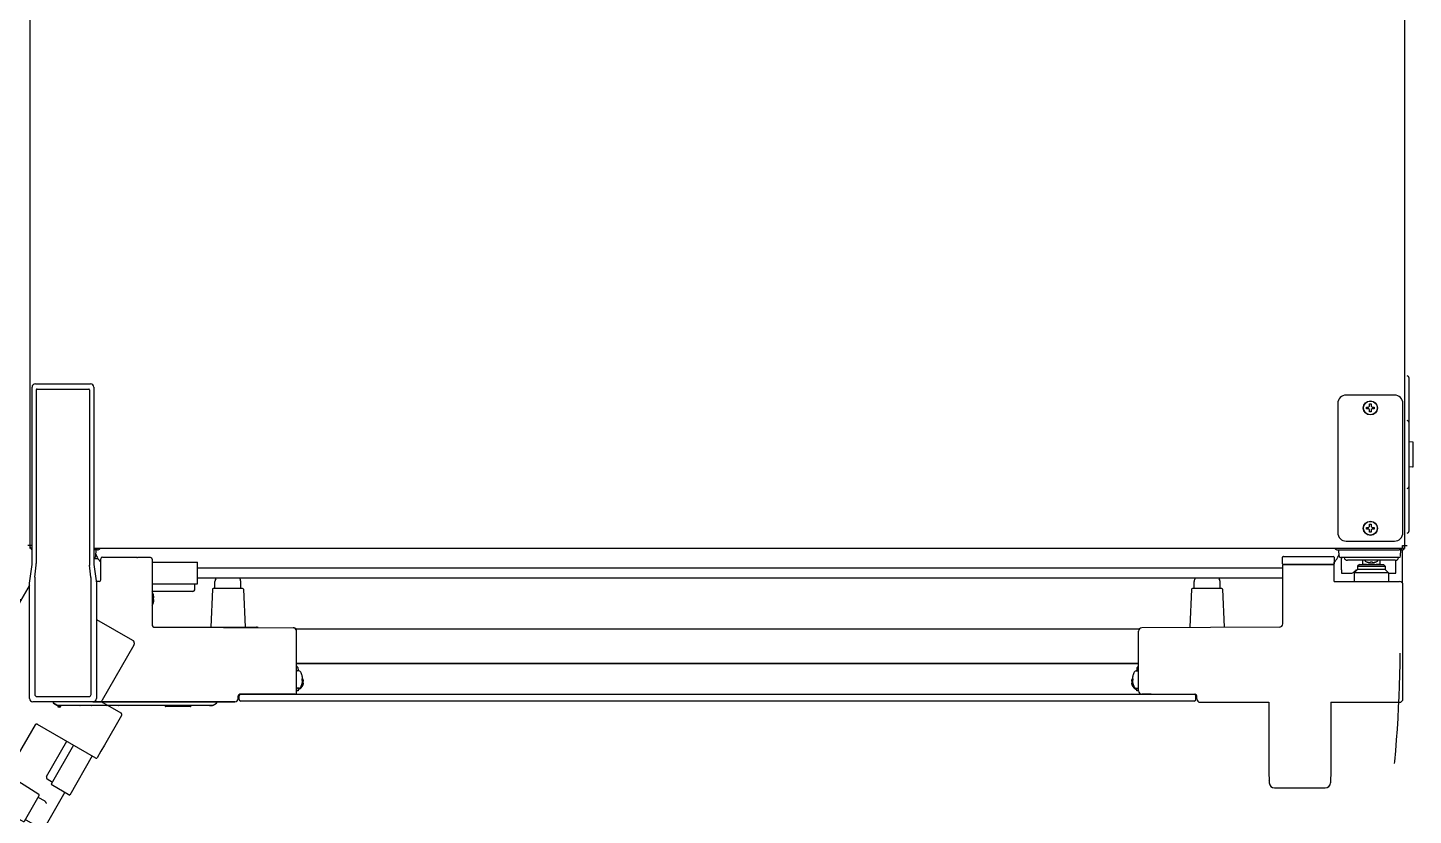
# Model space of a CAD drawing. Header units: millimetres. Extents: x -4975 to 152, y 3757 to 7264.
# Drawn here: x -2088 to -1281, y 4434 to 4892 of the extents above; entities that cross this region are included whole.
import ezdxf

# ---------------------------------------------------------------- set-up
doc = ezdxf.new("R2010")
doc.units = ezdxf.units.MM
doc.header["$LTSCALE"] = 346.5
doc.linetypes.add('HIDDEN', pattern=[0.2, 0.1, -0.1])
doc.layers.get('0').update_dxf_attribs({"linetype": 'CONTINUOUS'})
doc.layers.add('GEOM', color=7, linetype='CONTINUOUS')

# ---------------------------------------------------------------- blocks, each defined once
blk = doc.blocks.new('A$C1CA24820')
at = {"color": 253, "linetype": 'HIDDEN', "ltscale": 15}
for p, q in [((418.91, 732.92), (361.1, 632.79)), ((361.1, 632.79), (418.91, 732.92)), ((365.76, 644.86), (410.97, 723.17)), ((409.53, 722.67), (409.85, 723.23)), ((409.85, 723.23), (410.72, 722.73)), ((410.89, 723.02), (410.06, 721.6)), ((413.26, 724.42), (411.18, 723.37)), ((413.26, 724.42), (412.34, 723.95)), ((413.72, 724.42), (413.94, 724.31)), ((457.91, 713.15), (478.99, 700.98)), ((479.72, 698.24), (461.22, 666.2)), ((371.59, 656.46), (378.84, 669.02)), ((379.4, 668.98), (379.18, 669.11)), ((461.58, 664.84), (472.19, 658.71)), ((371.9, 655.99), (371.68, 656.12)), ((472.56, 657.34), (462.56, 640.02)), ((366.67, 646.43), (365.84, 645.01)), ((422.27, 651.74), (381.46, 581.76)), ((422.27, 651.74), (392.48, 600.14)), ((457.59, 632.5), (423.63, 652.11)), ((365.72, 644.6), (365.82, 642.25)), ((365.82, 642.25), (365.82, 642.2)), ((365.93, 641.95), (366.05, 641.85)), ((366.05, 641.85), (366.26, 641.72)), ((428.9, 621.71), (440.74, 642.23)), ((444.64, 639.98), (431.51, 617.25)), ((462.56, 640.02), (460.56, 636.56)), ((82.27, 148.87), (359.77, 629.51)), ((361.14, 629.88), (362.87, 628.88)), ((363.12, 629.31), (361.83, 630.05)), ((361.83, 630.05), (363.13, 629.3)), ((455.46, 633.73), (442.34, 611)), ((460.56, 636.56), (458.27, 632.68)), ((363.24, 627.51), (85.74, 146.87)), ((347.49, 600.22), (363.49, 627.94)), ((424.35, 611.3), (405.76, 623.14)), ((118.45, 68.51), (434.33, 615.62)), ((429.25, 620.36), (432.26, 618.55)), ((431.51, 617.25), (442.34, 611)), ((439.52, 612.62), (123.65, 65.51)), ((350.7, 605.77), (347.99, 601.09)), ((347.99, 601.09), (350.7, 605.77)), ((415.33, 595.68), (395.78, 605.85)), ((415.99, 595.87), (424.52, 610.63)), ((424.22, 609.62), (427.51, 607.72)), ((347.86, 598.86), (378.73, 581.04)), ((348.23, 597.49), (348.73, 598.36)), ((349.53, 596.74), (348.23, 597.49)), ((349.38, 596.49), (349.9, 597.39)), ((392.48, 600.14), (392.25, 600.27)), ((117.5, 166.06), (362.5, 590.41)), ((348.79, 596.47), (348.89, 596.65)), ((349.33, 594), (349.34, 594.02)), ((350.63, 592.65), (350.9, 593.12)), ((350.76, 593.48), (350.77, 593.49)), ((351.77, 592.62), (351.49, 592.15)), ((353.13, 591.84), (353.15, 591.81)), ((353.33, 591.72), (353.31, 591.7)), ((354.75, 591.19), (354.75, 591.18)), ((358.04, 591.49), (358.56, 592.39)), ((359.13, 591.2), (358.19, 591.74)), ((361.21, 591.15), (360.64, 591)), ((416.72, 596.63), (420.01, 594.73)), ((134.58, 155.65), (380.05, 580.81)), ((98.29, 168.59), (100.99, 173.27)), ((103.73, 174.01), (104.23, 174.87)), ((103.73, 174.01), (116.28, 166.76)), ((104.23, 174.87), (105.53, 174.12)), ((105.67, 174.38), (105.15, 173.47)), ((105.39, 174.89), (105.29, 174.72)), ((105.32, 174.27), (105.31, 174.25)), ((107.79, 175.64), (107.8, 175.67)), ((108.96, 174.67), (108.97, 174.68)), ((109.35, 174.74), (109.62, 175.22)), ((110.49, 174.72), (110.21, 174.24)), ((110.58, 174.03), (110.57, 174.05)), ((111.79, 173.37), (111.77, 173.34)), ((112.95, 172.38), (112.94, 172.37)), ((114.33, 169.38), (113.81, 168.47)), ((98.29, 168.59), (85.49, 146.43)), ((115.13, 168.58), (114.19, 169.12)), ((116.21, 166.8), (116.06, 167.36)), ((116.28, 166.76), (133.73, 156.68)), ((94.76, 84.49), (134.46, 153.96)), ((80.1, 146.08), (22.1, 45.62)), ((82.64, 147.5), (84.37, 146.5)), ((82.83, 146.81), (84.12, 146.07)), ((82.83, 146.81), (84.13, 146.06)), ((15.3, 133.84), (0.4, 108.04)), ((19.28, 134.76), (19.31, 134.74)), ((24.59, 131.94), (20.27, 134.21)), ((60.1, 111.44), (24.59, 131.94)), ((139.35, 117.67), (120.76, 129.51)), ((130.99, 102.24), (139.52, 116.99)), ((139.22, 115.99), (142.51, 114.09)), ((130.33, 102.04), (110.78, 112.22)), ((1.49, 103.95), (1.52, 103.94)), ((6.59, 100.76), (2.47, 103.37)), ((42.1, 80.26), (6.59, 100.76)), ((131.72, 102.99), (135.01, 101.1)), ((95.49, 81.76), (125.16, 64.63)), ((125.25, 64.29), (110.5, 38.75)), ((110.64, 38.78), (125.39, 64.33)), ((129.16, 61.86), (114.66, 36.75)), ((125.51, 64.43), (125.38, 64.51)), ((125.73, 64.42), (128.98, 62.55)), ((22.83, 42.89), (79.99, 9.89)), ((101.47, 43.1), (82.72, 10.62)), ((102.15, 43.28), (110.16, 38.65)), ((100.25, 30.98), (95.92, 33.48)), ((110.38, 38.53), (113.63, 36.65)), ((113.98, 36.57), (110.73, 38.44)), ((90.25, 13.66), (100.25, 30.98)), ((92.98, 14.39), (100.98, 28.25)), ((102.71, 27.25), (94.71, 13.39)), ((103.08, 25.89), (96.08, 13.76)), ((100.98, 28.25), (100.25, 30.98)), ((102.71, 27.25), (100.98, 28.25)), ((103.08, 25.89), (102.71, 27.25)), ((90.25, 13.66), (85.92, 16.16)), ((104.62, 22.56), (99.73, 14.09)), ((102.02, 24.06), (102.05, 24.08)), ((102.05, 24.08), (104.63, 22.59)), ((103.28, 14.22), (106.28, 19.42)), ((107.57, 18.67), (103.68, 20.92)), ((103.86, 11.23), (109.16, 20.41)), ((104.63, 22.59), (104.62, 22.56)), ((109.84, 20.6), (128.03, 10.1)), ((92.98, 14.39), (90.25, 13.66)), ((94.71, 13.39), (92.98, 14.39)), ((96.08, 13.76), (94.71, 13.39)), ((97.14, 15.59), (97.13, 15.55)), ((97.13, 15.55), (99.71, 14.06)), ((99.71, 14.06), (99.73, 14.09)), ((104.57, 13.47), (100.68, 15.72)), ((104.04, 10.55), (122.23, 0.05)), ((123.89, 2.32), (110.38, 10.12)), ((113.38, 15.32), (126.89, 7.52)), ((119.14, 11.7), (116.39, 6.94)), ((126, 7.98), (119.41, 11.78)), ((128.21, 9.41), (127.16, 7.59)), ((123.05, 2.87), (116.46, 6.67)), ((123.96, 2.05), (122.91, 0.23)), ((126.07, 7.7), (123.32, 2.94))]:
    blk.add_line(p, q, dxfattribs=at)
for points in [[(413.43, 724.48), (413.39, 724.47), (413.35, 724.46), (413.31, 724.44), (413.27, 724.43), (413.26, 724.42)], [(413.59, 724.47), (413.55, 724.47), (413.51, 724.48), (413.47, 724.48), (413.43, 724.48)], [(413.72, 724.42), (413.7, 724.43), (413.66, 724.45), (413.63, 724.46), (413.59, 724.47)], [(365.82, 642.2), (365.86, 642.07), (365.93, 641.95)]]:
    blk.add_lwpolyline(points, dxfattribs=at)
for centre, radius, start, end in [((410.39, 722.17), 1, 150, 217.97569), ((408.82, 720.94), 1, 11.30881, 37.97569), ((411.4, 722.92), 0.5, 116.93216, 150.0007), ((379.06, 668.89), 0.25, 60, 150), ((379.65, 669.42), 0.5, 240, 270.63634), ((371.81, 656.34), 0.25, 150, 240), ((371.65, 655.56), 0.5, 29.36366, 60), ((360.64, 629.01), 1, 60, 150), ((457.84, 632.93), 0.5, 240, 329.5), ((362.37, 628.01), 1, 330, 60), ((429.76, 621.21), 1, 150, 239), ((424.1, 609.4), 0.25, 60, 150), ((424.08, 610.88), 0.5, 330, 57.5), ((426.01, 605.12), 3, 19.25877, 60), ((349.73, 600.09), 2, 150, 151.91489), ((349.24, 596.45), 0.4, 60, 150), ((350.12, 597.27), 0.25, 60, 150), ((390.74, 601.14), 2, 299.96573, 330), ((416.85, 596.85), 0.25, 150, 240), ((349.14, 596.27), 0.4, 150, 180.30118), ((353.54, 596.3), 4.8, 180.30118, 208.62729), ((350.46, 595.86), 1.25, 150, 211.39794), ((353.52, 596.29), 4.75, 208.46592, 211.0313), ((357.15, 599.94), 9.08, 211.39794, 225.3324), ((353.52, 596.29), 4.75, 211.03163, 211.99262), ((353.52, 596.29), 4.75, 211.99259, 213.31875), ((353.51, 596.29), 4.74, 213.3188, 214.45978), ((353.51, 596.28), 4.74, 214.45979, 215.42782), ((353.51, 596.28), 4.73, 215.4278, 216.68253), ((353.5, 596.28), 4.73, 216.68262, 217.45262), ((353.5, 596.27), 4.72, 217.45244, 218.99746), ((353.49, 596.27), 4.72, 218.99775, 219.4819), ((353.48, 596.26), 4.7, 219.48126, 221.53441), ((353.47, 596.25), 4.68, 221.53495, 222.62273), ((353.46, 596.24), 4.67, 222.62279, 223.60512), ((353.43, 596.22), 4.64, 223.60363, 225.68242), ((351.41, 594.49), 2.01, 232.72561, 234.85983), ((351.39, 594.47), 1.98, 234.86273, 235.7144), ((351.39, 594.46), 1.97, 235.71404, 236.97664), ((351.38, 594.46), 1.96, 236.97715, 238.00366), ((351.38, 594.45), 1.95, 238.00369, 239.07382), ((351.38, 594.45), 1.95, 239.07411, 241.15408), ((351.38, 594.45), 1.95, 241.15446, 242.37669), ((351.38, 594.46), 1.96, 242.37651, 243.21588), ((351.39, 594.47), 1.97, 243.21665, 244.6016), ((351.39, 594.48), 1.98, 244.60089, 245.25577), ((351.4, 594.5), 2.01, 245.2585, 247.27409), ((357.02, 599.88), 8.95, 225.60565, 227.36916), ((353.21, 596.12), 3.79, 232.40134, 239.99114), ((357.03, 599.89), 8.95, 227.37435, 235.80077), ((353.21, 596.12), 3.79, 240.00886, 247.59866), ((352.71, 593.74), 2.01, 232.72591, 234.7415), ((352.69, 593.73), 1.98, 234.74422, 235.39913), ((352.69, 593.72), 1.97, 235.39843, 236.78331), ((352.68, 593.71), 1.96, 236.78408, 237.62353), ((352.68, 593.7), 1.96, 237.62337, 238.84548), ((352.68, 593.7), 1.95, 238.84585, 240.92582), ((352.68, 593.7), 1.95, 240.92611, 241.99638), ((352.68, 593.71), 1.96, 241.99641, 243.02279), ((352.68, 593.72), 1.97, 243.0233, 244.28602), ((352.69, 593.73), 1.98, 244.28564, 245.13722), ((352.7, 593.75), 2.01, 245.14015, 247.27441), ((353.18, 596.36), 4.64, 254.31758, 256.39637), ((357.02, 599.88), 8.94, 235.80709, 236.64973), ((353.19, 596.39), 4.67, 256.39488, 257.37721), ((353.19, 596.41), 4.68, 257.37727, 258.46505), ((353.19, 596.43), 4.7, 258.46559, 260.51874), ((357.15, 599.94), 8.79, 237.39099, 242.60901), ((353.19, 596.44), 4.72, 260.5181, 261.00225), ((353.2, 596.45), 4.72, 261.00254, 262.54756), ((353.2, 596.45), 4.73, 262.54738, 263.31738), ((353.2, 596.46), 4.73, 263.31747, 264.5722), ((353.2, 596.46), 4.74, 264.57218, 265.5402), ((353.2, 596.47), 4.74, 265.54022, 266.6812), ((353.2, 596.47), 4.75, 266.68125, 268.00741), ((353.2, 596.47), 4.75, 268.00738, 268.9647), ((353.2, 596.47), 4.75, 268.9647, 269.35896), ((357.15, 599.8), 8.94, 243.35027, 244.19291), ((353.2, 596.48), 4.75, 269.35913, 271.53405), ((357.16, 599.81), 8.95, 244.19923, 252.62565), ((353.19, 596.49), 4.8, 271.37271, 272.14377), ((357.16, 599.81), 8.95, 252.63084, 254.39435), ((357.15, 599.94), 9.08, 254.6676, 268.60206), ((356.96, 592.11), 1.25, 268.60206, 330), ((358.34, 592.52), 0.25, 330, 60), ((360.13, 592.93), 2, 240, 285), ((415.56, 596.12), 0.5, 242.5, 330), ((421.51, 597.33), 3, 240, 280.74123), ((379.73, 582.77), 2, 240.02464, 247.31297), ((379.73, 582.78), 2.02, 247.30314, 254.22946), ((379.73, 582.77), 2, 254.25997, 266.96014), ((379.73, 582.77), 2, 266.97276, 329.75447), ((105.37, 173.35), 0.25, 150, 240), ((105.64, 174.52), 0.4, 150, 240), ((105.74, 174.69), 0.4, 119.69882, 150), ((107.92, 170.87), 4.8, 91.37271, 119.69882), ((106.76, 173.75), 1.25, 88.60206, 150), ((106.56, 165.92), 9.08, 74.6676, 88.60206), ((107.91, 170.89), 4.75, 88.9687, 91.53408), ((107.91, 170.89), 4.75, 88.00738, 88.96837), ((107.91, 170.89), 4.75, 86.68125, 88.00741), ((107.91, 170.9), 4.74, 85.54022, 86.6812), ((107.92, 170.9), 4.74, 84.57218, 85.5402), ((107.92, 170.91), 4.73, 83.31747, 84.5722), ((107.92, 170.91), 4.73, 82.54738, 83.31738), ((107.92, 170.92), 4.72, 81.00254, 82.54756), ((107.92, 170.93), 4.72, 80.5181, 81.00225), ((107.92, 170.94), 4.7, 78.46559, 80.51874), ((107.92, 170.96), 4.68, 77.37727, 78.46505), ((107.93, 170.97), 4.67, 76.39488, 77.37721), ((106.55, 166.06), 8.95, 72.63084, 74.39435), ((107.94, 171), 4.64, 74.31758, 76.39637), ((108.41, 173.62), 2.01, 65.14015, 67.27441), ((106.55, 166.05), 8.95, 64.19923, 72.62565), ((108.42, 173.64), 1.98, 64.28564, 65.13722), ((108.43, 173.65), 1.97, 63.0233, 64.28602), ((108.43, 173.66), 1.96, 61.99641, 63.02279), ((108.44, 173.66), 1.95, 60.92611, 61.99638), ((107.9, 171.24), 3.79, 60.00886, 67.59866), ((108.44, 173.67), 1.95, 58.84585, 60.92582), ((108.44, 173.66), 1.96, 57.62337, 58.84548), ((108.43, 173.66), 1.96, 56.78408, 57.62353), ((108.43, 173.65), 1.97, 55.39843, 56.78331), ((108.42, 173.64), 1.98, 54.74422, 55.39913), ((108.41, 173.62), 2.01, 52.72591, 54.7415), ((107.9, 171.24), 3.79, 52.40134, 59.99114), ((106.56, 166.07), 8.94, 63.35027, 64.19291), ((109.71, 172.87), 2.01, 65.2585, 67.27409), ((109.72, 172.89), 1.98, 64.60089, 65.25577), ((109.73, 172.9), 1.97, 63.21665, 64.6016), ((106.56, 165.92), 8.79, 57.39099, 62.60901), ((109.73, 172.91), 1.96, 62.37651, 63.21588), ((109.73, 172.91), 1.95, 61.15446, 62.37669), ((109.74, 172.92), 1.95, 59.07411, 61.15408), ((109.74, 172.91), 1.95, 58.00369, 59.07382), ((109.73, 172.91), 1.96, 56.97715, 58.00366), ((109.73, 172.9), 1.97, 55.71404, 56.97664), ((109.72, 172.89), 1.98, 54.86273, 55.7144), ((109.71, 172.87), 2.01, 52.72561, 54.85983), ((107.68, 171.15), 4.64, 43.60363, 45.68242), ((107.66, 171.13), 4.67, 42.62279, 43.60512), ((107.65, 171.12), 4.68, 41.53495, 42.62273), ((107.63, 171.1), 4.7, 39.48126, 41.53441), ((107.62, 171.1), 4.72, 38.99775, 39.4819), ((107.62, 171.09), 4.72, 37.45244, 38.99746), ((107.61, 171.09), 4.73, 36.68262, 37.45262), ((107.61, 171.08), 4.73, 35.4278, 36.68253), ((107.6, 171.08), 4.74, 34.45979, 35.42782), ((107.6, 171.08), 4.74, 33.3188, 34.45978), ((107.6, 171.08), 4.75, 31.99259, 33.31875), ((106.69, 165.99), 8.94, 55.80709, 56.64973), ((107.6, 171.08), 4.75, 31.03163, 31.99262), ((107.59, 171.07), 4.75, 30.64097, 31.03163), ((107.59, 171.07), 4.75, 28.46595, 30.64079), ((106.68, 165.98), 8.95, 47.37435, 55.80077), ((107.57, 171.07), 4.8, 27.85623, 28.62729), ((106.69, 165.98), 8.95, 45.60565, 47.36916), ((106.56, 165.92), 9.08, 31.39794, 45.3324), ((113.25, 170), 1.25, 330, 31.39794), ((113.59, 168.6), 0.25, 240, 330), ((114.13, 166.85), 2, 15, 60), ((132.73, 154.95), 2, 330.25, 60), ((83.14, 148.37), 1, 150, 240), ((84.87, 147.37), 1, 240, 330), ((139.1, 115.77), 0.25, 60, 150), ((139.08, 117.24), 0.5, 330, 57.5), ((141.01, 111.49), 3, 19.25877, 60), ((130.56, 102.49), 0.5, 242.5, 330), ((131.85, 103.21), 0.25, 150, 240), ((136.51, 103.7), 3, 240, 280.74123), ((125.61, 64.2), 0.25, 59.98182, 150.01236), ((128.73, 62.11), 0.5, 330.02961, 60.04679), ((101.9, 42.85), 0.5, 60, 150), ((110.86, 38.66), 0.25, 149.98971, 240.01284), ((113.88, 37.09), 0.505, 240.04265, 255.25229), ((113.88, 37.08), 0.497, 255.27478, 258.02413), ((113.88, 37.09), 0.502, 258.08577, 275.90609), ((114.23, 37), 0.5, 240.00193, 329.99643), ((107.82, 19.1), 0.5, 240, 330), ((109.59, 20.16), 0.5, 60, 150), ((104.29, 10.98), 0.5, 150, 240), ((104.32, 13.04), 0.5, 330, 60), ((111.88, 12.72), 3, 60, 240), ((119.31, 11.6), 0.2, 60, 150), ((127.78, 9.66), 0.5, 330, 60), ((116.56, 6.84), 0.2, 150, 240), ((122.48, 0.48), 0.5, 240, 330), ((123.15, 3.04), 0.2, 240, 330), ((123.79, 2.15), 0.2, 330, 59.99817), ((125.9, 7.8), 0.2, 330, 60), ((126.99, 7.69), 0.2, 240.00183, 330)]:
    blk.add_arc(centre, radius, start, end, dxfattribs=at)
for centre, major_axis, ratio, start_param, end_param in [((477.99, 699.24), (2, -0.12), 0.99981, 5.819644, 7.390288), ((462.09, 665.7), (0.966, 0.259), 0.999695, 2.356347, 3.926839), ((471.69, 657.84), (0.966, 0.259), 0.999695, -0.785246, 0.785246), ((423.13, 651.24), (-0.257, 0.967), 0.999697, -0.783065, 0.783065), ((362.83, 631.79), (-1.93, -0.52), 0.999695, 5.497939, 7.068431), ((362.63, 628.44), (0.966, 0.259), 0.999695, -0.785246, 0.785246), ((348.36, 599.72), (-0.866, 0.5), 0.999848, 6.283185, 7.853982), ((102.73, 172.27), (-0.52, 1.93), 0.999695, -0.785246, 0.785246), ((81.83, 145.08), (-0.52, 1.93), 0.999695, -0.785246, 0.785246), ((84.63, 146.93), (0.259, -0.966), 0.999695, -0.785246, 0.785246), ((17.79, 132.15), (-0.78, 2.9), 0.998785, -0.783819, 0.783817), ((19.33, 134.79), (1.3, -0.75), 0.034921, -1.570864, -0.743834), ((3, 106.54), (2.9, 0.77), 0.998785, 2.357775, 3.925412), ((1.49, 103.89), (1.3, -0.75), 0.034921, 0.743834, 1.570864), ((96.49, 83.5), (-1.93, -0.52), 0.999697, -0.783065, 0.783065), ((125.04, 64.42), (0.242, 0.065), 0.999695, -0.785246, 0.785246), ((23.83, 44.62), (1.93, 0.52), 0.999695, 2.356347, 3.926839), ((110.29, 38.87), (-0.065, 0.242), 0.999695, -3.926839, -2.356347), ((80.99, 11.62), (-0.52, 1.93), 0.999695, -3.926839, -2.356347)]:
    blk.add_ellipse(centre, major_axis=major_axis, ratio=ratio, start_param=start_param, end_param=end_param, dxfattribs=at)
for points in [[(365.76, 644.86), (365.72, 644.78), (365.68, 644.68), (365.72, 644.6)], [(352.13, 592.41), (352.24, 592.42), (352.33, 592.48), (352.41, 592.54)], [(111.58, 173.45), (111.48, 173.44), (111.38, 173.38), (111.3, 173.32)], [(125.26, 64.54), (125.3, 64.54), (125.34, 64.53), (125.38, 64.51)], [(110.29, 38.62), (110.31, 38.58), (110.34, 38.55), (110.38, 38.53)]]:
    blk.add_open_spline(points, degree=3, dxfattribs=at)
for points, knots in [([(352.11, 592.41), (352.11, 592.41), (352.12, 592.41), (352.13, 592.41), (352.13, 592.41)], [0, 0, 0, 0, 0.489527, 1, 1, 1, 1]), ([(353.1, 592.14), (353.1, 592.11), (353.1, 592.01), (353.1, 591.9), (353.13, 591.84)], [0, 0, 0, 0, 0.314454, 1, 1, 1, 1]), ([(110.61, 173.72), (110.61, 173.75), (110.62, 173.86), (110.61, 173.96), (110.58, 174.03)], [0, 0, 0, 0, 0.314454, 1, 1, 1, 1]), ([(111.61, 173.45), (111.6, 173.45), (111.59, 173.45), (111.58, 173.45), (111.58, 173.45)], [0, 0, 0, 0, 0.489527, 1, 1, 1, 1]), ([(99.6, 19.52), (99.15, 18.94), (98.31, 17.71), (97.67, 16.37), (97.39, 15.69)], [0, 0, 0, 0, 0.5, 1, 1, 1, 1]), ([(99.6, 19.52), (99.61, 19.54), (99.66, 19.61), (99.7, 19.68), (99.74, 19.73)], [0, 0, 0, 0, 0.234648, 1, 1, 1, 1]), ([(101.91, 18.19), (101.63, 17.51), (100.99, 16.17), (100.15, 14.94), (99.7, 14.36)], [0, 0, 0, 0, 0.5, 1, 1, 1, 1]), ([(99.74, 19.73), (99.77, 19.79), (99.81, 19.86), (99.84, 19.94), (99.85, 19.96)], [0, 0, 0, 0, 0.765136, 1, 1, 1, 1]), ([(102.06, 23.79), (101.61, 23.2), (100.77, 21.98), (100.13, 20.64), (99.85, 19.96)], [0, 0, 0, 0, 0.5, 1, 1, 1, 1]), ([(102.02, 18.41), (101.99, 18.36), (101.95, 18.28), (101.92, 18.21), (101.91, 18.19)], [0, 0, 0, 0, 0.765352, 1, 1, 1, 1]), ([(102.16, 18.62), (102.15, 18.61), (102.1, 18.54), (102.05, 18.47), (102.02, 18.41)], [0, 0, 0, 0, 0.234864, 1, 1, 1, 1]), ([(102.06, 23.79), (102.1, 23.84), (102.15, 23.91), (102.18, 23.97), (102.19, 24), (102.19, 24.01)], [0, 0, 0, 0, 0.722234, 0.919485, 1, 1, 1, 1]), ([(104.37, 22.45), (104.09, 21.77), (103.45, 20.43), (102.61, 19.21), (102.16, 18.62)], [0, 0, 0, 0, 0.5, 1, 1, 1, 1]), ([(104.5, 22.67), (104.49, 22.67), (104.47, 22.65), (104.43, 22.59), (104.4, 22.51), (104.37, 22.45)], [0, 0, 0, 0, 0.080515, 0.277766, 1, 1, 1, 1]), ([(97.26, 15.48), (97.27, 15.47), (97.29, 15.49), (97.33, 15.56), (97.36, 15.63), (97.39, 15.69)], [0, 0, 0, 0, 0.080516, 0.277772, 1, 1, 1, 1]), ([(99.7, 14.36), (99.66, 14.31), (99.61, 14.24), (99.57, 14.18), (99.57, 14.14), (99.57, 14.14)], [0, 0, 0, 0, 0.722228, 0.919484, 1, 1, 1, 1])]:
    blk.add_open_spline(points, degree=3, knots=knots, dxfattribs=at)

msp = doc.modelspace()

# ---------------------------------------------------------------- linework, layer by layer
at = {"color": 7, "linetype": 'Continuous'}
for p, q in [((-2086.04, 4589.4), (-2086.04, 5287.8)), ((-1286.04, 4589.4), (-1286.04, 5287.8))]:
    msp.add_line(p, q, dxfattribs=at)
at = {"color": 253, "linetype": 'HIDDEN', "ltscale": 2}
msp.add_arc((-2067.04, 4535.2), 778.38, 242.55065, 359.51417, dxfattribs=at)
at = {"layer": 'GEOM', "color": 7, "linetype": 'Continuous'}
for p, q in [((-1283.54, 4688.85), (-1283.54, 4599.35)), ((-2085.04, 4580.2), (-2085.04, 4683.2)), ((-2083.04, 4685.2), (-2051.04, 4685.2)), ((-2082.54, 4681.66), (-2082.54, 4580.74)), ((-2082.04, 4682.16), (-2052.04, 4682.16)), ((-2051.54, 4681.66), (-2051.54, 4580.74)), ((-2049.04, 4683.2), (-2049.04, 4580.2)), ((-1292.04, 4678.7), (-1320.04, 4678.7)), ((-1325.04, 4673.7), (-1325.04, 4598.7)), ((-1308.34, 4671.7), (-1307.04, 4671.7)), ((-1308.34, 4670.7), (-1308.34, 4671.7)), ((-1307.04, 4670.7), (-1308.34, 4670.7)), ((-1307.04, 4671.7), (-1306.54, 4672.2)), ((-1306.54, 4670.2), (-1307.04, 4670.7)), ((-1306.54, 4673.5), (-1305.54, 4673.5)), ((-1306.54, 4672.2), (-1306.54, 4673.5)), ((-1306.54, 4668.9), (-1306.54, 4670.2)), ((-1305.54, 4673.5), (-1305.54, 4672.2)), ((-1305.54, 4672.2), (-1305.04, 4671.7)), ((-1305.04, 4670.7), (-1305.54, 4670.2)), ((-1305.54, 4670.2), (-1305.54, 4668.9)), ((-1305.04, 4671.7), (-1303.74, 4671.7)), ((-1303.74, 4670.7), (-1305.04, 4670.7)), ((-1303.74, 4671.7), (-1303.74, 4670.7)), ((-1287.04, 4598.7), (-1287.04, 4673.7)), ((-1305.54, 4668.9), (-1306.54, 4668.9)), ((-1281.53, 4651.36), (-1283.54, 4651.39)), ((-1281.04, 4637.34), (-1281.04, 4650.86)), ((-1281.53, 4636.84), (-1283.54, 4636.8)), ((-1308.34, 4601.7), (-1307.04, 4601.7)), ((-1308.34, 4600.7), (-1308.34, 4601.7)), ((-1307.04, 4600.7), (-1308.34, 4600.7)), ((-1307.04, 4601.7), (-1306.54, 4602.2)), ((-1306.54, 4600.2), (-1307.04, 4600.7)), ((-1306.54, 4603.5), (-1305.54, 4603.5)), ((-1306.54, 4602.2), (-1306.54, 4603.5)), ((-1306.54, 4598.9), (-1306.54, 4600.2)), ((-1305.54, 4598.9), (-1306.54, 4598.9)), ((-1305.54, 4603.5), (-1305.54, 4602.2)), ((-1305.54, 4602.2), (-1305.04, 4601.7)), ((-1305.04, 4600.7), (-1305.54, 4600.2)), ((-1305.54, 4600.2), (-1305.54, 4598.9)), ((-1305.04, 4601.7), (-1303.74, 4601.7)), ((-1303.74, 4600.7), (-1305.04, 4600.7)), ((-1303.74, 4601.7), (-1303.74, 4600.7)), ((-2085.04, 4591.2), (-2087.54, 4591.2)), ((-2086.04, 4590.4), (-2086.04, 4591.2)), ((-1287.34, 4589.4), (-2049.04, 4589.4)), ((-1320.04, 4593.7), (-1292.04, 4593.7)), ((-1287.34, 4591.2), (-1286.34, 4591.2)), ((-1287.34, 4591.2), (-1284.54, 4591.2)), ((-1287.34, 4591.2), (-1287.34, 4589.4)), ((-1287.34, 4589.4), (-1287.34, 4591.2)), ((-1286.04, 4590.4), (-1286.04, 4591.2)), ((-2048.86, 4583.6), (-2049.05, 4583.6)), ((-2046.94, 4588.6), (-2049.04, 4588.6)), ((-2048.86, 4584.1), (-2049.04, 4584.1)), ((-2048.86, 4583.6), (-2047.19, 4583.6)), ((-2047.86, 4585.06), (-2047.74, 4588.6)), ((-2045.04, 4571.2), (-2045.04, 4583.45)), ((-2044.04, 4584.45), (-2024.04, 4584.45)), ((-2024.04, 4584.45), (-2024.04, 4584.19)), ((-2016.04, 4584.19), (-2023.54, 4584.19)), ((-2015.04, 4583.19), (-2015.04, 4544.69)), ((-2015.04, 4581.45), (-1988.79, 4581.45)), ((-1988.79, 4568.95), (-1988.79, 4581.45)), ((-1357.14, 4580.55), (-1357.14, 4584.3)), ((-1356.64, 4584.8), (-1327.64, 4584.8)), ((-1327.14, 4584.3), (-1327.14, 4580.55)), ((-1327.04, 4580.2), (-1327.04, 4581.47)), ((-1325.14, 4588.6), (-1323.4, 4588.6)), ((-1324.22, 4585.06), (-1324.34, 4588.6)), ((-1323.4, 4588.6), (-1289.31, 4588.6)), ((-1289.46, 4584.1), (-1323.22, 4584.1)), ((-1322.91, 4576.96), (-1322.92, 4583.6)), ((-1291.51, 4582.6), (-1319.37, 4582.6)), ((-1316.41, 4582.6), (-1316.41, 4582.55)), ((-1309.27, 4582.55), (-1316.41, 4582.55)), ((-1310.37, 4580.21), (-1310.37, 4582.55)), ((-1307.94, 4581.59), (-1307.94, 4581.6)), ((-1305.94, 4581.26), (-1305.94, 4581.6)), ((-1304.94, 4581.6), (-1304.94, 4581.26)), ((-1302.94, 4581.6), (-1302.94, 4581.59)), ((-1294.48, 4582.55), (-1301.61, 4582.55)), ((-1300.52, 4582.55), (-1300.52, 4580.21)), ((-1294.48, 4582.6), (-1294.48, 4582.55)), ((-1291.17, 4576.96), (-1291.17, 4582.65)), ((-1287.84, 4588.6), (-1289.31, 4588.6)), ((-1288.46, 4585.06), (-1288.34, 4588.6)), ((-1287.54, 4588.6), (-1287.84, 4588.6)), ((-1287.54, 4588.6), (-1287.54, 4569.52)), ((-2086.54, 4569.2), (-2085.04, 4580.2)), ((-2083.36, 4572.75), (-2082.6, 4579.66)), ((-2050.73, 4572.75), (-2051.48, 4579.66)), ((-2049.04, 4580.2), (-2047.54, 4569.2)), ((-1988.79, 4578.2), (-1357.04, 4578.2)), ((-1357.04, 4545.69), (-1357.04, 4579.95)), ((-1356.89, 4580.3), (-1334.61, 4580.3)), ((-1356.79, 4580.2), (-1327.29, 4580.2)), ((-1334.61, 4580.3), (-1327.39, 4580.3)), ((-1327.04, 4570.2), (-1327.04, 4579.95)), ((-1322.89, 4575.1), (-1317.46, 4575.1)), ((-1313.44, 4577.2), (-1315.44, 4575.2)), ((-1295.44, 4575.2), (-1315.44, 4575.2)), ((-1315.44, 4575.2), (-1315.44, 4570.2)), ((-1315.33, 4575.98), (-1315.09, 4576.22)), ((-1312.44, 4580.2), (-1313.44, 4579.2)), ((-1313.44, 4579.2), (-1297.44, 4579.2)), ((-1313.44, 4579.2), (-1313.44, 4577.2)), ((-1297.44, 4577.2), (-1313.44, 4577.2)), ((-1312.44, 4580.2), (-1298.44, 4580.2)), ((-1310.33, 4580.2), (-1310.37, 4580.21)), ((-1300.55, 4580.2), (-1300.52, 4580.21)), ((-1298.44, 4580.2), (-1297.44, 4579.2)), ((-1297.44, 4579.2), (-1297.44, 4577.2)), ((-1297.44, 4577.2), (-1295.44, 4575.2)), ((-1295.44, 4575.2), (-1295.44, 4570.2)), ((-1295.44, 4575.1), (-1291.19, 4575.1)), ((-2086.54, 4502.2), (-2086.54, 4569.2)), ((-2083.42, 4571.66), (-2083.42, 4504.57)), ((-2050.67, 4504.57), (-2050.67, 4571.66)), ((-2046.04, 4570.2), (-2047.68, 4570.2)), ((-2047.04, 4570.2), (-2047.68, 4570.2)), ((-2047.68, 4570.2), (-2047.04, 4570.2)), ((-2047.54, 4569.2), (-2047.54, 4502.2)), ((-2015.04, 4568.95), (-1988.79, 4568.95)), ((-1990.35, 4565.43), (-1990.29, 4568.95)), ((-1357.04, 4572.2), (-1988.79, 4572.2)), ((-1980.06, 4565.72), (-1981.02, 4543.7)), ((-1962.52, 4566.2), (-1979.56, 4566.2)), ((-1978.54, 4566.45), (-1978.54, 4570.24)), ((-1963.54, 4566.45), (-1963.54, 4570.24)), ((-1962.02, 4565.72), (-1961.06, 4543.7)), ((-1410.06, 4565.72), (-1411.02, 4543.7)), ((-1392.52, 4566.2), (-1409.56, 4566.2)), ((-1408.54, 4566.45), (-1408.54, 4570.24)), ((-1393.54, 4566.45), (-1393.54, 4570.24)), ((-1392.02, 4565.72), (-1391.06, 4543.7)), ((-1327.04, 4570.2), (-1289.04, 4570.2)), ((-1321.82, 4570.2), (-1289.04, 4570.2)), ((-1321.82, 4570.2), (-1289.04, 4570.2)), ((-1287.04, 4502.2), (-1287.04, 4568.2)), ((-1287.04, 4547.48), (-1287.04, 4568.2)), ((-1991.35, 4564.45), (-2015.04, 4564.45)), ((-2014.35, 4562.5), (-2014.34, 4562.5)), ((-2014.34, 4557.9), (-2014.35, 4557.9)), ((-2014.1, 4560.77), (-2014.08, 4560.8)), ((-2014.05, 4543.7), (-1954.46, 4543.7)), ((-2014.05, 4543.69), (-1933.03, 4543.34)), ((-1954.46, 4543.7), (-1954.46, 4543.43)), ((-1440.58, 4542.6), (-1931.5, 4542.6)), ((-1931.04, 4505.7), (-1931.04, 4541.34)), ((-1441.04, 4521.2), (-1441.04, 4541.34)), ((-1359.03, 4543.69), (-1439.05, 4543.34)), ((-1287.04, 4547.23), (-1287.04, 4547.48)), ((-1287.04, 4523.99), (-1287.04, 4547.23)), ((-1441.04, 4522.35), (-1931.06, 4522.35)), ((-1441.04, 4522.6), (-1931.04, 4522.6)), ((-1931.04, 4521.11), (-1930.63, 4520.7)), ((-1929.75, 4518.2), (-1930.79, 4518.2)), ((-1930.04, 4519.28), (-1930.04, 4518.2)), ((-1442.34, 4518.2), (-1441.29, 4518.2)), ((-1442.04, 4519.28), (-1442.04, 4518.2)), ((-1441.04, 4521.11), (-1441.46, 4520.7)), ((-1441.04, 4506.7), (-1441.04, 4522.2)), ((-1441.04, 4506.7), (-1441.04, 4521.2)), ((-1287.04, 4523.74), (-1287.04, 4523.99)), ((-1287.04, 4522.91), (-1287.04, 4523.74)), ((-1287.04, 4501.95), (-1287.04, 4522.91)), ((-1927.85, 4515.5), (-1927.84, 4515.5)), ((-1927.84, 4510.9), (-1927.85, 4510.9)), ((-1927.6, 4514), (-1927.56, 4514)), ((-1927.6, 4513.77), (-1927.58, 4513.8)), ((-1927.6, 4512.2), (-1927.05, 4512.2)), ((-1927.05, 4511.2), (-1927.6, 4511.2)), ((-1927.56, 4509.4), (-1927.6, 4509.4)), ((-1445.04, 4512.2), (-1444.49, 4512.2)), ((-1444.49, 4511.2), (-1445.04, 4511.2)), ((-1444.52, 4514), (-1444.49, 4514)), ((-1444.49, 4509.4), (-1444.52, 4509.4)), ((-1444.49, 4512.62), (-1444.5, 4512.6)), ((-1444.25, 4515.5), (-1444.24, 4515.5)), ((-1444.24, 4510.9), (-1444.25, 4510.9)), ((-2082.17, 4503.32), (-2051.91, 4503.32)), ((-1965.04, 4503.7), (-1965.04, 4502.2)), ((-1965.04, 4502.2), (-1965.04, 4503.7)), ((-1965.04, 4502.2), (-1965.04, 4503.7)), ((-1964.54, 4501.69), (-1964.54, 4503.69)), ((-1932.04, 4504.7), (-1964.04, 4504.7)), ((-1963.54, 4504.69), (-1408.54, 4504.69)), ((-1408.54, 4500.69), (-1963.54, 4500.69)), ((-1933.04, 4504.7), (-1938.45, 4504.7)), ((-1930.04, 4506.7), (-1931.04, 4506.7)), ((-1929.75, 4508.2), (-1930.79, 4508.2)), ((-1930.04, 4508.2), (-1930.04, 4506.7)), ((-1929.44, 4507.7), (-1929.64, 4507.7)), ((-1442.64, 4507.7), (-1442.44, 4507.7)), ((-1442.34, 4508.2), (-1441.29, 4508.2)), ((-1442.07, 4507.95), (-1442.04, 4507.95)), ((-1442.04, 4506.7), (-1442.04, 4508.2)), ((-1441.04, 4506.7), (-1442.04, 4506.7)), ((-1433.64, 4504.7), (-1439.04, 4504.7)), ((-1433.64, 4504.7), (-1439.04, 4504.7)), ((-1433.64, 4504.7), (-1408.04, 4504.7)), ((-1407.54, 4501.69), (-1407.54, 4503.69)), ((-1407.04, 4502.2), (-1407.04, 4503.7)), ((-1407.04, 4501.95), (-1407.04, 4503.7)), ((-1967.04, 4500.2), (-2084.54, 4500.2)), ((-2072.71, 4499.96), (-2072.72, 4500.2)), ((-2072.71, 4499.96), (-2072.71, 4499.89)), ((-2072.71, 4499.89), (-2072.65, 4499.74)), ((-2072.65, 4499.74), (-2072.62, 4499.7)), ((-2072.62, 4499.7), (-2072.56, 4499.61)), ((-2072.56, 4499.61), (-2072.48, 4499.55)), ((-2070.53, 4498.28), (-2072.49, 4499.55)), ((-2072.48, 4499.55), (-2070.53, 4498.28)), ((-2072.48, 4499.55), (-2071.62, 4498.99)), ((-2071.62, 4498.99), (-2071.17, 4498.7)), ((-1979.83, 4498.2), (-2070.25, 4498.2)), ((-2070.08, 4498.2), (-2068.44, 4498.2)), ((-2069.74, 4497.2), (-2069.74, 4498.2)), ((-2069.1, 4497.2), (-2069.74, 4497.2)), ((-2032.34, 4498.15), (-2057.08, 4498.15)), ((-2049.54, 4500.2), (-1967.04, 4500.2)), ((-2007.54, 4497.95), (-2007.54, 4497.7)), ((-1992.79, 4497.45), (-2007.29, 4497.45)), ((-1992.54, 4497.95), (-1992.54, 4497.7)), ((-1981.65, 4498.2), (-1980, 4498.2)), ((-1979.56, 4498.28), (-1977.6, 4499.55)), ((-1979.56, 4498.28), (-1977.6, 4499.55)), ((-1977.6, 4499.55), (-1977.56, 4499.58)), ((-1977.4, 4499.8), (-1977.37, 4499.96)), ((-1977.37, 4499.96), (-1977.36, 4500.2)), ((-1405.04, 4499.95), (-1365.04, 4499.95)), ((-1365.04, 4499.95), (-1365.04, 4459.2)), ((-1329.04, 4499.95), (-1289.04, 4499.95)), ((-1329.04, 4499.95), (-1329.04, 4459.2)), ((-1365.04, 4459.2), (-1364.85, 4454.32)), ((-1364.83, 4453.19), (-1364.83, 4453.22)), ((-1329.25, 4453.19), (-1329.25, 4453.22)), ((-1329.04, 4459.2), (-1329.24, 4454.32)), ((-1361.83, 4450.2), (-1332.25, 4450.2))]:
    msp.add_line(p, q, dxfattribs=at)
for points in [[(-2072.71, 4499.96), (-2072.71, 4499.93), (-2072.71, 4499.89), (-2072.7, 4499.85), (-2072.69, 4499.82)], [(-2072.69, 4499.82), (-2072.67, 4499.78), (-2072.66, 4499.74), (-2072.64, 4499.71), (-2072.61, 4499.68)], [(-2072.61, 4499.68), (-2072.59, 4499.64), (-2072.56, 4499.61), (-2072.53, 4499.58), (-2072.49, 4499.56), (-2072.48, 4499.55)], [(-1977.56, 4499.58), (-1977.47, 4499.68), (-1977.4, 4499.8)]]:
    msp.add_lwpolyline(points, dxfattribs=at)
for centre, radius in [((-1306.04, 4671.2), 4.12), ((-1306.04, 4671.2), 4), ((-1306.04, 4601.2), 4.12), ((-1306.04, 4601.2), 4)]:
    msp.add_circle(centre, radius, dxfattribs=at)
for centre, radius, start, end in [((-1284.54, 4688.85), 1, 0, 90), ((-2083.04, 4683.2), 2, 90.0285, 179.9715), ((-2082.04, 4681.66), 0.5, 90, 180), ((-2052.04, 4681.66), 0.5, 0, 90), ((-2051.04, 4683.2), 2, 359.99618, 90.00382), ((-1320.04, 4673.7), 5, 90, 180), ((-1292.04, 4673.7), 5, 0, 90), ((-1284.54, 4662.85), 1, 0, 90), ((-1281.54, 4650.86), 0.5, 0, 89), ((-1281.54, 4637.34), 0.5, 271, 0), ((-1284.54, 4625.35), 1, 270, 0), ((-1320.04, 4598.7), 5, 180, 270), ((-1292.04, 4598.7), 5, 270, 0), ((-1284.54, 4599.35), 1, 270, 0), ((-2084.24, 4590.4), 1.8, 180, 243.60575), ((-2046.94, 4590.4), 1.8, 270, 326.24123), ((-1325.14, 4590.4), 1.8, 213.77873, 270), ((-1287.84, 4590.4), 1.8, 270, 0), ((-2048.86, 4585.1), 1, 270, 358), ((-2040.1, 4588.14), 8, 194.67505, 211.99587), ((-2047.17, 4615.98), 32.38, 269.97356, 270.88011), ((-2031.87, 4593.28), 17.7, 211.99587, 221.87463), ((-1356.64, 4584.3), 0.5, 90.02961, 180.04679), ((-1327.64, 4584.3), 0.5, 0.00193, 89.99643), ((-1340.21, 4593.28), 17.7, 317.64482, 328.00413), ((-1331.99, 4588.14), 8, 328.00413, 345.32495), ((-1323.22, 4585.1), 1, 182, 270), ((-1319.37, 4584.6), 2, 194.55566, 270), ((-1307.94, 4583.2), 1.5, 203.94691, 245.28015), ((-1305.64, 4588.2), 7, 245.28015, 250.81791), ((-1305.63, 4588.22), 7.01, 250.74098, 252.30623), ((-1305.63, 4588.22), 7.01, 252.30633, 253.86472), ((-1305.63, 4588.23), 7.02, 253.86464, 254.19484), ((-1305.63, 4588.23), 7.02, 254.19495, 255.42282), ((-1305.62, 4588.24), 7.03, 255.42278, 256.00497), ((-1305.62, 4588.25), 7.04, 256.00504, 256.98644), ((-1305.62, 4588.25), 7.04, 256.98644, 257.72511), ((-1305.62, 4588.26), 7.05, 257.72514, 258.55897), ((-1305.62, 4588.28), 7.07, 258.55907, 259.41759), ((-1305.61, 4588.29), 7.09, 259.41753, 260.13447), ((-1305.61, 4588.32), 7.11, 260.13478, 261.15282), ((-1305.6, 4588.34), 7.14, 261.15253, 261.70304), ((-1305.6, 4588.4), 7.19, 261.70462, 263.25353), ((-1306.19, 4585.45), 4.2, 266.61756, 268.33156), ((-1306.19, 4585.51), 4.25, 268.32845, 268.88943), ((-1306.19, 4585.52), 4.27, 268.8899, 270.02917), ((-1306.19, 4585.53), 4.28, 270.02826, 270.85165), ((-1306.19, 4585.51), 4.26, 270.85165, 271.71496), ((-1306.19, 4585.45), 4.2, 271.7122, 273.38258), ((-1305.44, 4588.77), 7.18, 266.00758, 273.99242), ((-1304.69, 4585.45), 4.2, 266.61741, 268.28781), ((-1304.69, 4585.51), 4.26, 268.28505, 269.14833), ((-1304.69, 4585.53), 4.28, 269.14833, 269.97176), ((-1304.69, 4585.52), 4.27, 269.97085, 271.11008), ((-1304.69, 4585.51), 4.25, 271.11056, 271.67156), ((-1304.69, 4585.45), 4.2, 271.66844, 273.38244), ((-1305.29, 4588.4), 7.19, 276.74647, 278.29538), ((-1305.28, 4588.34), 7.14, 278.29696, 278.84747), ((-1305.27, 4588.32), 7.11, 278.84718, 279.86522), ((-1305.27, 4588.29), 7.09, 279.86553, 280.58247), ((-1305.27, 4588.28), 7.07, 280.58241, 281.44093), ((-1305.26, 4588.26), 7.05, 281.44103, 282.27487), ((-1305.26, 4588.25), 7.04, 282.27489, 283.01355), ((-1305.26, 4588.25), 7.04, 283.01356, 283.99496), ((-1305.26, 4588.24), 7.03, 283.99503, 284.57722), ((-1305.26, 4588.23), 7.02, 284.57718, 285.80505), ((-1305.26, 4588.23), 7.02, 285.80516, 286.13536), ((-1305.25, 4588.22), 7.01, 286.13528, 287.69367), ((-1305.25, 4588.22), 7.01, 287.69377, 289.25902), ((-1305.24, 4588.2), 7, 289.18209, 294.71985), ((-1302.94, 4583.2), 1.5, 294.71985, 336.05309), ((-1291.51, 4584.6), 2, 270, 345.44434), ((-1289.46, 4585.1), 1, 270, 358), ((-1356.89, 4580.55), 0.25, 179.98182, 270.01236), ((-1327.39, 4580.55), 0.25, 269.98971, 0.01284), ((-1327.29, 4580.2), 0.248, 330.24039, 337.52974), ((-1327.29, 4580.2), 0.251, 337.5835, 348.78002), ((-1327.29, 4580.2), 0.251, 348.74387, 359.95651), ((-1317.46, 4578.1), 3, 270, 315), ((-1312.97, 4574.1), 3, 102.39024, 135), ((-1991.35, 4565.45), 1, 270, 359), ((-1979.56, 4565.7), 0.5, 90, 177.5), ((-1975.54, 4570.24), 3, 139.25877, 180), ((-1978.29, 4566.45), 0.25, 180, 270), ((-1966.54, 4570.24), 3, 0, 40.74123), ((-1963.79, 4566.45), 0.25, 270, 0), ((-1962.52, 4565.7), 0.5, 2.5, 90), ((-1409.56, 4565.7), 0.5, 90, 177.5), ((-1405.54, 4570.24), 3, 139.25877, 180), ((-1408.29, 4566.45), 0.25, 180, 270), ((-1396.54, 4570.24), 3, 0, 40.74123), ((-1393.79, 4566.45), 0.25, 270, 0), ((-1392.52, 4565.7), 0.5, 2.5, 90), ((-2023.12, 4560.2), 9.08, 14.66761, 26.96508), ((-2023.12, 4560.2), 9.08, 333.03492, 345.3324), ((-2023.01, 4560.27), 8.95, 12.63084, 14.39435), ((-2023.12, 4560.2), 8.79, 357.39099, 2.60901), ((-2023.01, 4560.12), 8.95, 345.60565, 347.36916), ((-2023.02, 4560.27), 8.95, 4.19923, 12.62565), ((-2023.02, 4560.12), 8.95, 347.37435, 355.80077), ((-2023, 4560.28), 8.94, 3.35027, 4.19291), ((-2023, 4560.12), 8.94, 355.80709, 356.64973), ((-1954.46, 4541.7), 2, 59.96573, 90), ((-1933.04, 4541.34), 2, 26.97276, 89.75447), ((-1933.04, 4541.29), 2, 0.00109, 89.74899), ((-1933.04, 4541.34), 2, 14.25997, 26.96014), ((-1933.06, 4541.34), 2.02, 7.30314, 14.22946), ((-1933.04, 4541.34), 2, 0.02464, 7.31297), ((-1439.04, 4541.34), 2, 90.25, 180), ((-1930.79, 4517.95), 0.25, 90, 180), ((-1932.04, 4519.28), 2, 0, 45), ((-1929.75, 4516.95), 1.25, 28.60206, 90), ((-1936.62, 4513.2), 9.08, 14.66761, 28.60206), ((-1435.46, 4513.2), 9.08, 151.39794, 165.3324), ((-1442.34, 4516.95), 1.25, 90, 151.39794), ((-1440.04, 4519.28), 2, 135, 180), ((-1441.29, 4517.95), 0.25, 0, 90), ((-1930.79, 4508.45), 0.25, 180, 270), ((-1929.75, 4509.45), 1.25, 270, 331.39794), ((-1931.66, 4511.9), 4.8, 300.30118, 328.62729), ((-1936.62, 4513.2), 9.08, 331.39794, 345.3324), ((-1936.51, 4513.27), 8.95, 12.63084, 14.39435), ((-1936.62, 4513.2), 8.79, 357.39099, 2.60901), ((-1936.51, 4513.12), 8.95, 345.60565, 347.36916), ((-1936.52, 4513.27), 8.95, 4.19923, 12.62565), ((-1936.52, 4513.12), 8.95, 347.37435, 355.80077), ((-1931.66, 4511.5), 4.8, 31.37271, 32.14377), ((-1931.65, 4511.51), 4.75, 29.35913, 31.53405), ((-1931.35, 4511.7), 3.79, 0.00886, 7.59866), ((-1931.35, 4511.7), 3.79, 352.40134, 359.99114), ((-1931.65, 4511.88), 4.75, 328.46592, 331.0313), ((-1936.5, 4513.28), 8.94, 3.35027, 4.19291), ((-1936.5, 4513.12), 8.94, 355.80709, 356.64973), ((-1931.65, 4511.51), 4.75, 28.96837, 29.35896), ((-1931.64, 4511.51), 4.75, 28.00738, 28.96837), ((-1931.64, 4511.88), 4.75, 331.03163, 331.99262), ((-1931.64, 4511.51), 4.75, 26.68125, 28.00742), ((-1931.64, 4511.88), 4.75, 331.99259, 333.31875), ((-1931.64, 4511.52), 4.74, 25.54022, 26.6812), ((-1931.64, 4511.88), 4.74, 333.3188, 334.45978), ((-1931.64, 4511.52), 4.74, 24.57218, 25.54021), ((-1931.64, 4511.88), 4.74, 334.45979, 335.42782), ((-1931.63, 4511.52), 4.73, 23.31747, 24.5722), ((-1931.63, 4511.88), 4.73, 335.4278, 336.68254), ((-1931.63, 4511.52), 4.73, 22.54738, 23.31738), ((-1931.63, 4511.87), 4.73, 336.68262, 337.45262), ((-1931.62, 4511.52), 4.72, 21.00254, 22.54756), ((-1931.62, 4511.87), 4.72, 337.45244, 338.99746), ((-1931.61, 4511.53), 4.72, 20.5181, 21.00225), ((-1931.61, 4511.87), 4.72, 338.99775, 339.4819), ((-1931.6, 4511.53), 4.7, 18.46559, 20.51874), ((-1931.6, 4511.86), 4.7, 339.48126, 341.53442), ((-1931.58, 4511.54), 4.68, 17.37727, 18.46505), ((-1931.58, 4511.86), 4.68, 341.53495, 342.62273), ((-1931.57, 4511.54), 4.67, 16.39488, 17.37721), ((-1931.57, 4511.85), 4.67, 342.62279, 343.60512), ((-1931.54, 4511.55), 4.64, 14.31758, 16.39637), ((-1931.54, 4511.84), 4.64, 343.60363, 345.68242), ((-1929.03, 4512.44), 2.01, 5.14015, 7.27441), ((-1929.04, 4512.45), 2.01, 352.72591, 354.7415), ((-1929.04, 4510.94), 2.01, 5.2585, 7.2741), ((-1929.03, 4510.95), 2.01, 352.72561, 354.85983), ((-1929.01, 4512.45), 1.98, 4.28564, 5.13722), ((-1929, 4512.45), 1.97, 355.39843, 356.78332), ((-1929.01, 4512.45), 1.98, 354.74422, 355.39913), ((-1929.01, 4510.95), 1.98, 4.60089, 5.25577), ((-1929, 4510.95), 1.97, 3.21665, 4.6016), ((-1929.01, 4510.95), 1.98, 354.86273, 355.7144), ((-1929, 4512.45), 1.97, 3.0233, 4.28602), ((-1928.99, 4512.45), 1.96, 1.99641, 3.02279), ((-1928.98, 4512.45), 1.95, 0.92611, 1.99638), ((-1928.98, 4512.45), 1.95, 358.84587, 0.92582), ((-1928.98, 4512.45), 1.96, 357.62337, 358.84548), ((-1928.99, 4512.45), 1.96, 356.78408, 357.62353), ((-1928.99, 4510.95), 1.96, 2.37652, 3.21588), ((-1928.98, 4510.95), 1.95, 1.15446, 2.37669), ((-1928.98, 4510.95), 1.95, 359.07411, 1.15407), ((-1928.98, 4510.95), 1.95, 358.00369, 359.07382), ((-1928.99, 4510.95), 1.96, 356.97715, 358.00366), ((-1929, 4510.95), 1.97, 355.71404, 356.97664), ((-1443.07, 4512.45), 1.98, 174.86273, 175.7144), ((-1443.08, 4512.45), 1.97, 175.71404, 176.97664), ((-1443.09, 4512.45), 1.96, 176.97715, 178.00366), ((-1443.1, 4512.45), 1.95, 178.00369, 179.07382), ((-1443.1, 4512.45), 1.95, 179.07411, 181.15407), ((-1443.1, 4512.45), 1.95, 181.15446, 182.37669), ((-1443.09, 4512.45), 1.96, 182.37652, 183.21588), ((-1443.08, 4512.45), 1.97, 183.21665, 184.6016), ((-1443.07, 4512.45), 1.98, 184.60089, 185.25577), ((-1443.07, 4510.95), 1.98, 174.74422, 175.39913), ((-1443.08, 4510.95), 1.97, 175.39843, 176.78332), ((-1443.09, 4510.95), 1.96, 176.78408, 177.62353), ((-1443.1, 4510.95), 1.96, 177.62337, 178.84548), ((-1443.1, 4510.95), 1.95, 178.84587, 180.92582), ((-1443.1, 4510.95), 1.95, 180.92611, 181.99638), ((-1443.09, 4510.95), 1.96, 181.99641, 183.02279), ((-1443.08, 4510.95), 1.97, 183.0233, 184.28602), ((-1443.07, 4510.95), 1.98, 184.28564, 185.13722), ((-1440.54, 4511.55), 4.64, 163.60363, 165.68242), ((-1443.05, 4512.44), 2.01, 172.72561, 174.85983), ((-1443.05, 4512.45), 2.01, 185.2585, 187.2741), ((-1443.05, 4510.94), 2.01, 172.72591, 174.7415), ((-1443.05, 4510.95), 2.01, 185.14015, 187.27441), ((-1440.54, 4511.84), 4.64, 194.31758, 196.39637), ((-1440.51, 4511.54), 4.67, 162.62279, 163.60512), ((-1440.51, 4511.85), 4.67, 196.39488, 197.37721), ((-1440.5, 4511.54), 4.68, 161.53495, 162.62273), ((-1440.5, 4511.86), 4.68, 197.37727, 198.46505), ((-1440.48, 4511.53), 4.7, 159.48126, 161.53442), ((-1440.48, 4511.86), 4.7, 198.46559, 200.51874), ((-1440.47, 4511.53), 4.72, 158.99775, 159.4819), ((-1440.47, 4511.87), 4.72, 200.5181, 201.00225), ((-1440.46, 4511.52), 4.72, 157.45244, 158.99746), ((-1440.46, 4511.87), 4.72, 201.00254, 202.54756), ((-1440.46, 4511.52), 4.73, 156.68262, 157.45262), ((-1440.46, 4511.87), 4.73, 202.54738, 203.31738), ((-1440.45, 4511.52), 4.73, 155.4278, 156.68254), ((-1440.45, 4511.88), 4.73, 203.31747, 204.5722), ((-1440.45, 4511.52), 4.74, 154.45979, 155.42782), ((-1440.45, 4511.88), 4.74, 204.57218, 205.54021), ((-1440.44, 4511.52), 4.74, 153.3188, 154.45978), ((-1440.44, 4511.88), 4.74, 205.54022, 206.6812), ((-1440.44, 4511.51), 4.75, 151.99259, 153.31875), ((-1440.44, 4511.88), 4.75, 206.68125, 208.00742), ((-1440.44, 4511.51), 4.75, 151.03163, 151.99262), ((-1440.44, 4511.88), 4.75, 208.00738, 208.96837), ((-1440.44, 4511.51), 4.75, 150.64097, 151.03163), ((-1440.43, 4511.88), 4.75, 208.9687, 211.53408), ((-1440.43, 4511.51), 4.75, 148.46595, 150.64079), ((-1440.42, 4511.5), 4.8, 147.85623, 148.62729), ((-1440.73, 4511.7), 3.79, 172.40134, 179.99114), ((-1440.73, 4511.7), 3.79, 180.00886, 187.59866), ((-1440.42, 4511.9), 4.8, 211.37271, 239.69882), ((-1435.58, 4513.28), 8.94, 175.80709, 176.64973), ((-1435.58, 4513.12), 8.94, 183.35027, 184.19291), ((-1435.57, 4513.27), 8.95, 167.37435, 175.80077), ((-1435.57, 4513.12), 8.95, 184.19923, 192.62565), ((-1435.57, 4513.27), 8.95, 165.60565, 167.36916), ((-1435.57, 4513.12), 8.95, 192.63084, 194.39435), ((-1435.46, 4513.2), 8.79, 177.39099, 182.60901), ((-1435.46, 4513.2), 9.08, 194.66761, 208.60206), ((-1442.34, 4509.45), 1.25, 208.60206, 270), ((-1441.29, 4508.45), 0.25, 270, 0), ((-2084.54, 4502.2), 2, 179.99639, 270.00361), ((-2049.54, 4502.2), 2, 269.99618, 0.00382), ((-1963.54, 4503.69), 1, 90, 180), ((-1963.54, 4501.69), 1, 180, 270), ((-1938.45, 4506.7), 2, 264.61069, 270), ((-1938.45, 4506.7), 2, 264.61069, 270), ((-1929.64, 4508.1), 0.4, 202.5, 270), ((-1929.44, 4508.1), 0.4, 270, 300.30118), ((-1442.64, 4508.1), 0.4, 239.69882, 270), ((-1442.44, 4508.1), 0.4, 270, 337.5), ((-1439.04, 4506.7), 2, 180, 270), ((-1439.04, 4506.7), 2, 180, 270), ((-1433.64, 4506.7), 2, 270, 275.38931), ((-1408.54, 4503.69), 1, 0, 90), ((-1408.54, 4501.69), 1, 270, 0), ((-2072.21, 4499.97), 0.5, 182, 236.93324), ((-2071.48, 4499.2), 0.25, 236.93138, 270), ((-2070.25, 4498.7), 0.5, 236.93216, 270.0007), ((-2069.1, 4498.2), 1, 270, 337.97569), ((-2067.24, 4497.45), 1, 131.30882, 157.97569), ((-2057.08, 4498.4), 0.25, 234.56895, 270), ((-2039.22, 4498.4), 0.25, 270, 305.43105), ((-2034.48, 4498.4), 0.25, 233.47251, 270), ((-2008.04, 4497.95), 0.5, 0, 30.63634), ((-2007.29, 4497.7), 0.25, 180, 270), ((-1992.79, 4497.7), 0.25, 270, 0), ((-1992.04, 4497.95), 0.5, 149.36366, 180), ((-1977.87, 4499.97), 0.5, 303.06676, 358)]:
    msp.add_arc(centre, radius, start, end, dxfattribs=at)
for centre, major_axis, ratio, start_param, end_param in [((-2044.04, 4583.45), (-0.707, 0.707), 0.999695, -0.785246, 0.785246), ((-2023.54, 4584.19), (0.5, 0), 0.017455, -3.141593, -1.570796), ((-2016.04, 4583.19), (-0.707, -0.707), 0.999695, 2.356347, 3.926839), ((-1321.92, 4583.6), (-0.729, 0.685), 0.999389, 0.230747, 0.754392), ((-2092.55, 4580.74), (9.99, -0.55), 0.999045, -0.05449, 0.05449), ((-2041.53, 4580.74), (9.99, 0.55), 0.999045, 3.087103, 3.196082), ((-1356.79, 4579.95), (0.177, -0.177), 0.999695, 2.356347, 3.926839), ((-1327.29, 4579.95), (0.177, 0.177), 0.999695, -0.785246, 0.785246), ((-1322.89, 4577.1), (0, 2), 0.008727, -4.642576, -3.141593), ((-1291.19, 4577.1), (0, 2), 0.008727, -3.141593, -1.640609), ((-2073.41, 4571.66), (9.99, -0.55), 0.999045, 3.087103, 3.196082), ((-2060.68, 4571.66), (9.99, 0.55), 0.999045, -0.05449, 0.05449), ((-2046.04, 4571.2), (0.707, -0.707), 0.999695, -0.785246, 0.785246), ((-1289.04, 4568.2), (1.41, 1.41), 0.999695, -0.785246, 0.785246), ((-2014.04, 4544.69), (0.709, 0.706), 0.999697, 2.358527, 3.924658), ((-1359.04, 4545.69), (1.42, -1.41), 0.999697, -0.783065, 0.783065), ((-2082.16, 4504.57), (0.886, 0.886), 0.998099, 2.357146, 3.926039), ((-2051.92, 4504.57), (0.886, -0.886), 0.998099, -0.784447, 0.784447), ((-1967.04, 4502.2), (1.41, -1.41), 0.999695, 5.497939, 7.068431), ((-1964.04, 4503.7), (0.707, -0.707), 0.999695, 2.356347, 3.926839), ((-1932.04, 4505.7), (0, -1), 0.999848, 6.283185, 7.853982), ((-1408.04, 4503.7), (0.707, 0.707), 0.999695, -0.785246, 0.785246), ((-1405.04, 4501.95), (1.41, 1.41), 0.999695, -3.926839, -2.356347), ((-1289.04, 4501.95), (1.41, -1.41), 0.999695, -0.785246, 0.785246), ((-1364.88, 4453.22), (0, 1.5), 0.034921, -1.570864, -0.743834), ((-1361.83, 4453.2), (2.12, 2.13), 0.998785, -3.925412, -2.357775), ((-1332.26, 4453.2), (-2.12, 2.13), 0.998785, -3.92541, -2.357773), ((-1329.2, 4453.22), (0, 1.5), 0.034921, 0.743834, 1.570864)]:
    msp.add_ellipse(centre, major_axis=major_axis, ratio=ratio, start_param=start_param, end_param=end_param, dxfattribs=at)
for points, knots in [([(-1310.12, 4580.36), (-1310.18, 4580.37), (-1310.26, 4580.38), (-1310.34, 4580.38), (-1310.37, 4580.37), (-1310.37, 4580.36)], [0, 0, 0, 0, 0.722234, 0.919485, 1, 1, 1, 1]), ([(-1310.12, 4580.36), (-1309.38, 4580.27), (-1307.9, 4580.15), (-1306.42, 4580.27), (-1305.69, 4580.36)], [0, 0, 0, 0, 0.5, 1, 1, 1, 1]), ([(-1305.44, 4580.38), (-1305.46, 4580.38), (-1305.55, 4580.38), (-1305.63, 4580.37), (-1305.69, 4580.36)], [0, 0, 0, 0, 0.261008, 1, 1, 1, 1]), ([(-1305.19, 4580.36), (-1305.21, 4580.37), (-1305.29, 4580.37), (-1305.38, 4580.38), (-1305.44, 4580.38)], [0, 0, 0, 0, 0.234648, 1, 1, 1, 1]), ([(-1305.19, 4580.36), (-1304.46, 4580.27), (-1302.98, 4580.15), (-1301.5, 4580.27), (-1300.77, 4580.36)], [0, 0, 0, 0, 0.5, 1, 1, 1, 1]), ([(-1300.52, 4580.36), (-1300.52, 4580.37), (-1300.55, 4580.38), (-1300.62, 4580.38), (-1300.71, 4580.37), (-1300.77, 4580.36)], [0, 0, 0, 0, 0.080516, 0.277772, 1, 1, 1, 1]), ([(-2014.35, 4560.6), (-2014.32, 4560.61), (-2014.23, 4560.66), (-2014.14, 4560.72), (-2014.1, 4560.77)], [0, 0, 0, 0, 0.314454, 1, 1, 1, 1]), ([(-2014.08, 4559.6), (-2014.08, 4559.6), (-2014.09, 4559.61), (-2014.09, 4559.62), (-2014.1, 4559.62)], [0, 0, 0, 0, 0.489527, 1, 1, 1, 1]), ([(-1927.85, 4513.6), (-1927.82, 4513.61), (-1927.73, 4513.66), (-1927.64, 4513.72), (-1927.6, 4513.77)], [0, 0, 0, 0, 0.314454, 1, 1, 1, 1]), ([(-1927.58, 4512.6), (-1927.58, 4512.6), (-1927.59, 4512.61), (-1927.59, 4512.62), (-1927.6, 4512.62)], [0, 0, 0, 0, 0.489527, 1, 1, 1, 1]), ([(-1444.5, 4513.8), (-1444.5, 4513.79), (-1444.49, 4513.79), (-1444.49, 4513.78), (-1444.49, 4513.77)], [0, 0, 0, 0, 0.489527, 1, 1, 1, 1]), ([(-1444.24, 4512.8), (-1444.27, 4512.78), (-1444.36, 4512.74), (-1444.45, 4512.68), (-1444.49, 4512.62)], [0, 0, 0, 0, 0.314454, 1, 1, 1, 1])]:
    msp.add_open_spline(points, degree=3, knots=knots, dxfattribs=at)
for points in [[(-2014.1, 4559.62), (-2014.15, 4559.71), (-2014.25, 4559.75), (-2014.35, 4559.8)], [(-1927.6, 4512.62), (-1927.65, 4512.71), (-1927.75, 4512.75), (-1927.85, 4512.8)], [(-1444.49, 4513.77), (-1444.43, 4513.69), (-1444.33, 4513.64), (-1444.24, 4513.6)], [(-2053.39, 4498.19), (-2053.43, 4498.16), (-2053.47, 4498.15), (-2053.51, 4498.15)], [(-2050.37, 4498.19), (-2050.36, 4498.17), (-2050.34, 4498.15), (-2050.31, 4498.15)], [(-2041.49, 4498.19), (-2041.46, 4498.17), (-2041.42, 4498.15), (-2041.38, 4498.15)], [(-2032.02, 4498.2), (-2032.12, 4498.16), (-2032.24, 4498.15), (-2032.34, 4498.15)], [(-1979.83, 4498.2), (-1979.74, 4498.2), (-1979.63, 4498.22), (-1979.59, 4498.29)]]:
    msp.add_open_spline(points, degree=3, dxfattribs=at)

# ---------------------------------------------------------------- block references
msp.add_blockref('A$C1CA24820', (-2505.45, 3835.04))

doc.saveas('drawing.dxf')
